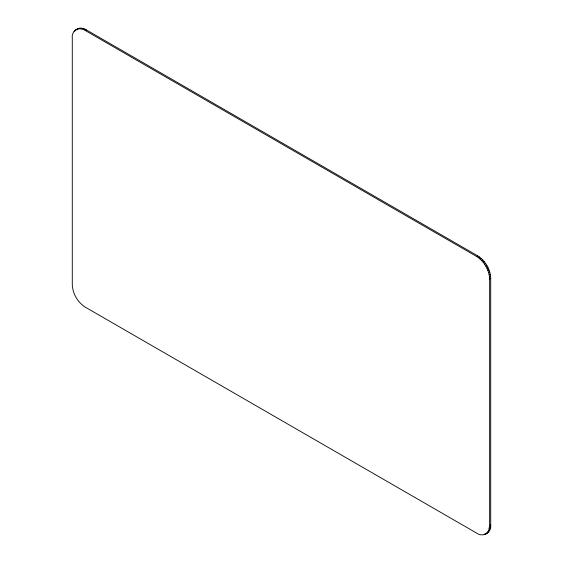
<?xml version="1.0" encoding="UTF-8"?>
<svg xmlns="http://www.w3.org/2000/svg" width="563" height="563" viewBox="0 0 563 563"><rect width="100%" height="100%" fill="white"/><g stroke="black" fill="none" stroke-linecap="round" stroke-linejoin="round"><path stroke-width="0.84" d="M485.834 534.02L488.649 530.782L489.634 525.617L489.634 278.966C489.282 270.015 484.236 261.267 476.657 256.489L85.259 30.515C79.538 25.919 71.163 30.754 72.282 38.002L72.282 284.66C72.634 293.612 77.687 302.352 85.259 307.138L476.657 533.112C482.66 537.792 491.766 532.528 490.718 524.997L490.718 278.34C490.366 269.388 485.313 260.648 477.741 255.862L86.343 29.888C83.282 28.016 79.123 27.32 76.082 29.607M74.963 30.43L76.047 29.804L74.02 31.514M77.356 29.051L78.44 28.424M78.771 28.776L79.855 28.15M80.291 28.783L81.375 28.164M81.902 29.086L82.979 28.46M83.563 29.663L84.647 29.037M85.259 30.515L86.343 29.888M476.657 256.489L477.741 255.862M478.353 257.594L479.437 256.967M480.021 258.938L481.098 258.311M481.625 260.493L482.709 259.867M483.145 262.238L484.229 261.612M484.56 264.146L485.644 263.519M485.834 266.172L486.918 265.546M486.953 268.291L488.037 267.671M487.896 270.465L488.98 269.846M488.649 272.661L489.733 272.035M489.198 274.828L490.274 274.202M489.529 276.94L490.605 276.32M489.634 278.966L490.718 278.34M489.634 525.617L490.718 524.997M489.529 527.51L490.605 526.884M489.198 529.241L490.274 528.615M488.649 530.782L489.733 530.156M487.896 532.105L488.98 531.486M484.56 534.576L486.918 533.393M486.953 533.196L488.037 532.57M484.229 534.224L485.644 533.949"/></g></svg>
